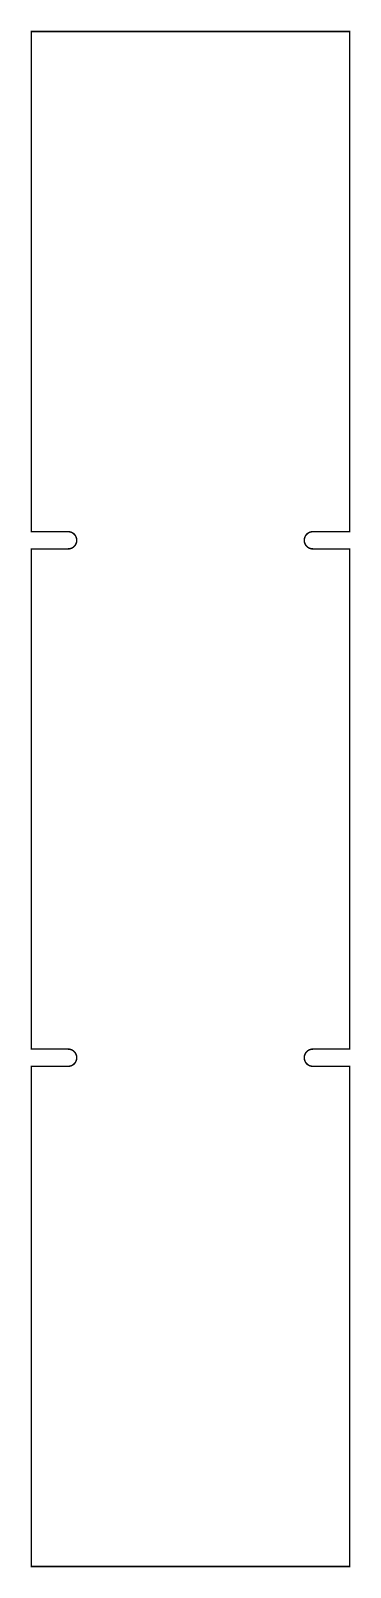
# Model space of a CAD drawing. Extents: x 0 to 44, y 0 to 211.
import ezdxf

# ---------------------------------------------------------------- set-up
doc = ezdxf.new("R2010")
doc.units = 0
doc.layers.add('027417-3ROU1_GBR', color=7, linetype='CONTINUOUS')

msp = doc.modelspace()

# ---------------------------------------------------------------- linework, layer by layer
at = {"layer": '027417-3ROU1_GBR', "const_width": 0.2}
for points in [[(5.038902, 141.89202), (-0.002998, 141.89202), (-0.002998, 210.47202), (43.685002, 210.47202), (43.685002, 141.89202), (38.643102, 141.89202)], [(5.038902, 141.89202), (-0.002998, 141.89202), (-0.002998, 210.47202), (43.685002, 210.47202)], [(43.685002, 210.47202), (43.685002, 141.89202), (38.643102, 141.89202)], [(5.038902, 70.94982), (-0.002998, 70.94982), (-0.002998, 139.52982), (5.038902, 139.52982)], [(5.038902, 70.94982), (-0.002998, 70.94982), (-0.002998, 139.52982), (5.038902, 139.52982)], [(38.643102, 139.52982), (43.685002, 139.52982), (43.685002, 70.94982), (38.643102, 70.94982)], [(38.643102, 139.52982), (43.685002, 139.52982), (43.685002, 70.94982), (38.643102, 70.94982)], [(38.643102, 68.58762), (43.685002, 68.58762), (43.685002, 0.00762), (-0.002998, 0.00762), (-0.002998, 68.58762), (5.038902, 68.58762)], [(38.643102, 68.58762), (43.685002, 68.58762), (43.685002, 0.00762), (-0.002998, 0.00762), (-0.002998, 68.58762), (5.038902, 68.58762)]]:
    msp.add_lwpolyline(points, dxfattribs=at)
for points in [[(5.038902, 139.52982, 1), (5.038902, 141.89202)], [(5.038902, 139.52982, 1), (5.038902, 141.89202)], [(38.643102, 141.89202, 1), (38.643102, 139.52982)], [(38.643102, 141.89202, 1), (38.643102, 139.52982)], [(5.038902, 68.58762, 1), (5.038902, 70.94982)], [(5.038902, 68.58762, 1), (5.038902, 70.94982)], [(38.643102, 70.94982, 1), (38.643102, 68.58762)], [(38.643102, 70.94982, 1), (38.643102, 68.58762)]]:
    msp.add_lwpolyline(points, format="xyb", dxfattribs=at)

doc.saveas('drawing.dxf')
